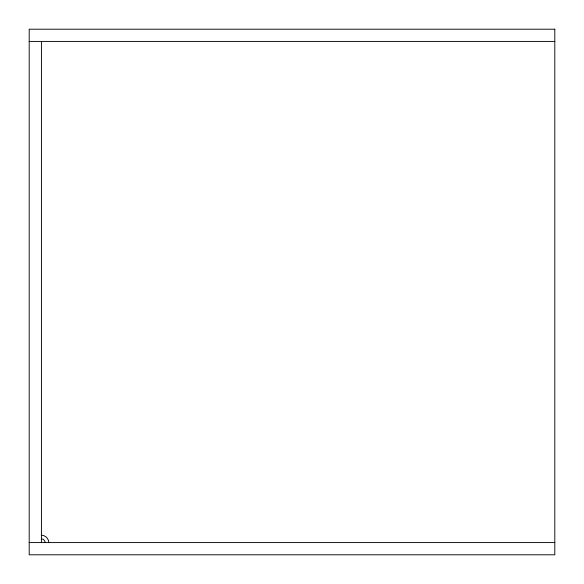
<?xml version="1.0" encoding="UTF-8"?>
<svg xmlns="http://www.w3.org/2000/svg" width="584" height="584" viewBox="0 0 584 584"><rect width="100%" height="100%" fill="white"/><g stroke="black" fill="none" stroke-linecap="round" stroke-linejoin="round"><path stroke-width="0.88" d="M29.2 41.42L554.8 41.42M29.2 542.58L554.8 542.58M41.42 41.42L41.42 542.58M41.42 535.243A7.337 7.337 0 0 1 48.757 542.58M41.42 538.908A3.665 3.665 0 0 1 45.092 542.58M554.8 29.2L29.2 29.2L29.2 554.8L554.8 554.8L554.8 29.2"/></g></svg>
